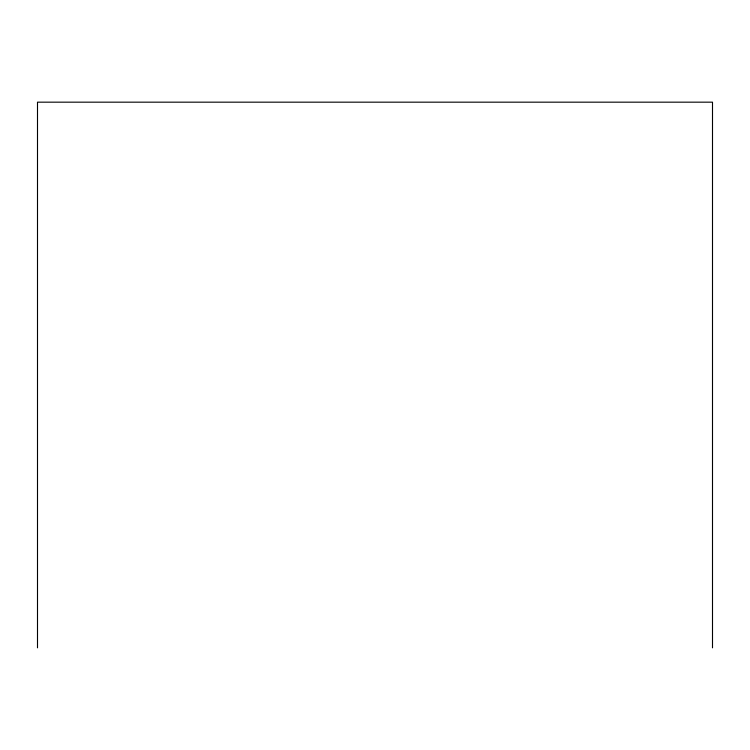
<?xml version="1.0" encoding="UTF-8"?>
<svg xmlns="http://www.w3.org/2000/svg" width="750" height="750" viewBox="0 0 750 750"><rect width="100%" height="100%" fill="white"/><g stroke="black" fill="none" stroke-linecap="round" stroke-linejoin="round"><path stroke-width="1.12" d="M712.5 647.831L712.5 102.169L37.5 102.169L37.5 647.831"/></g></svg>
